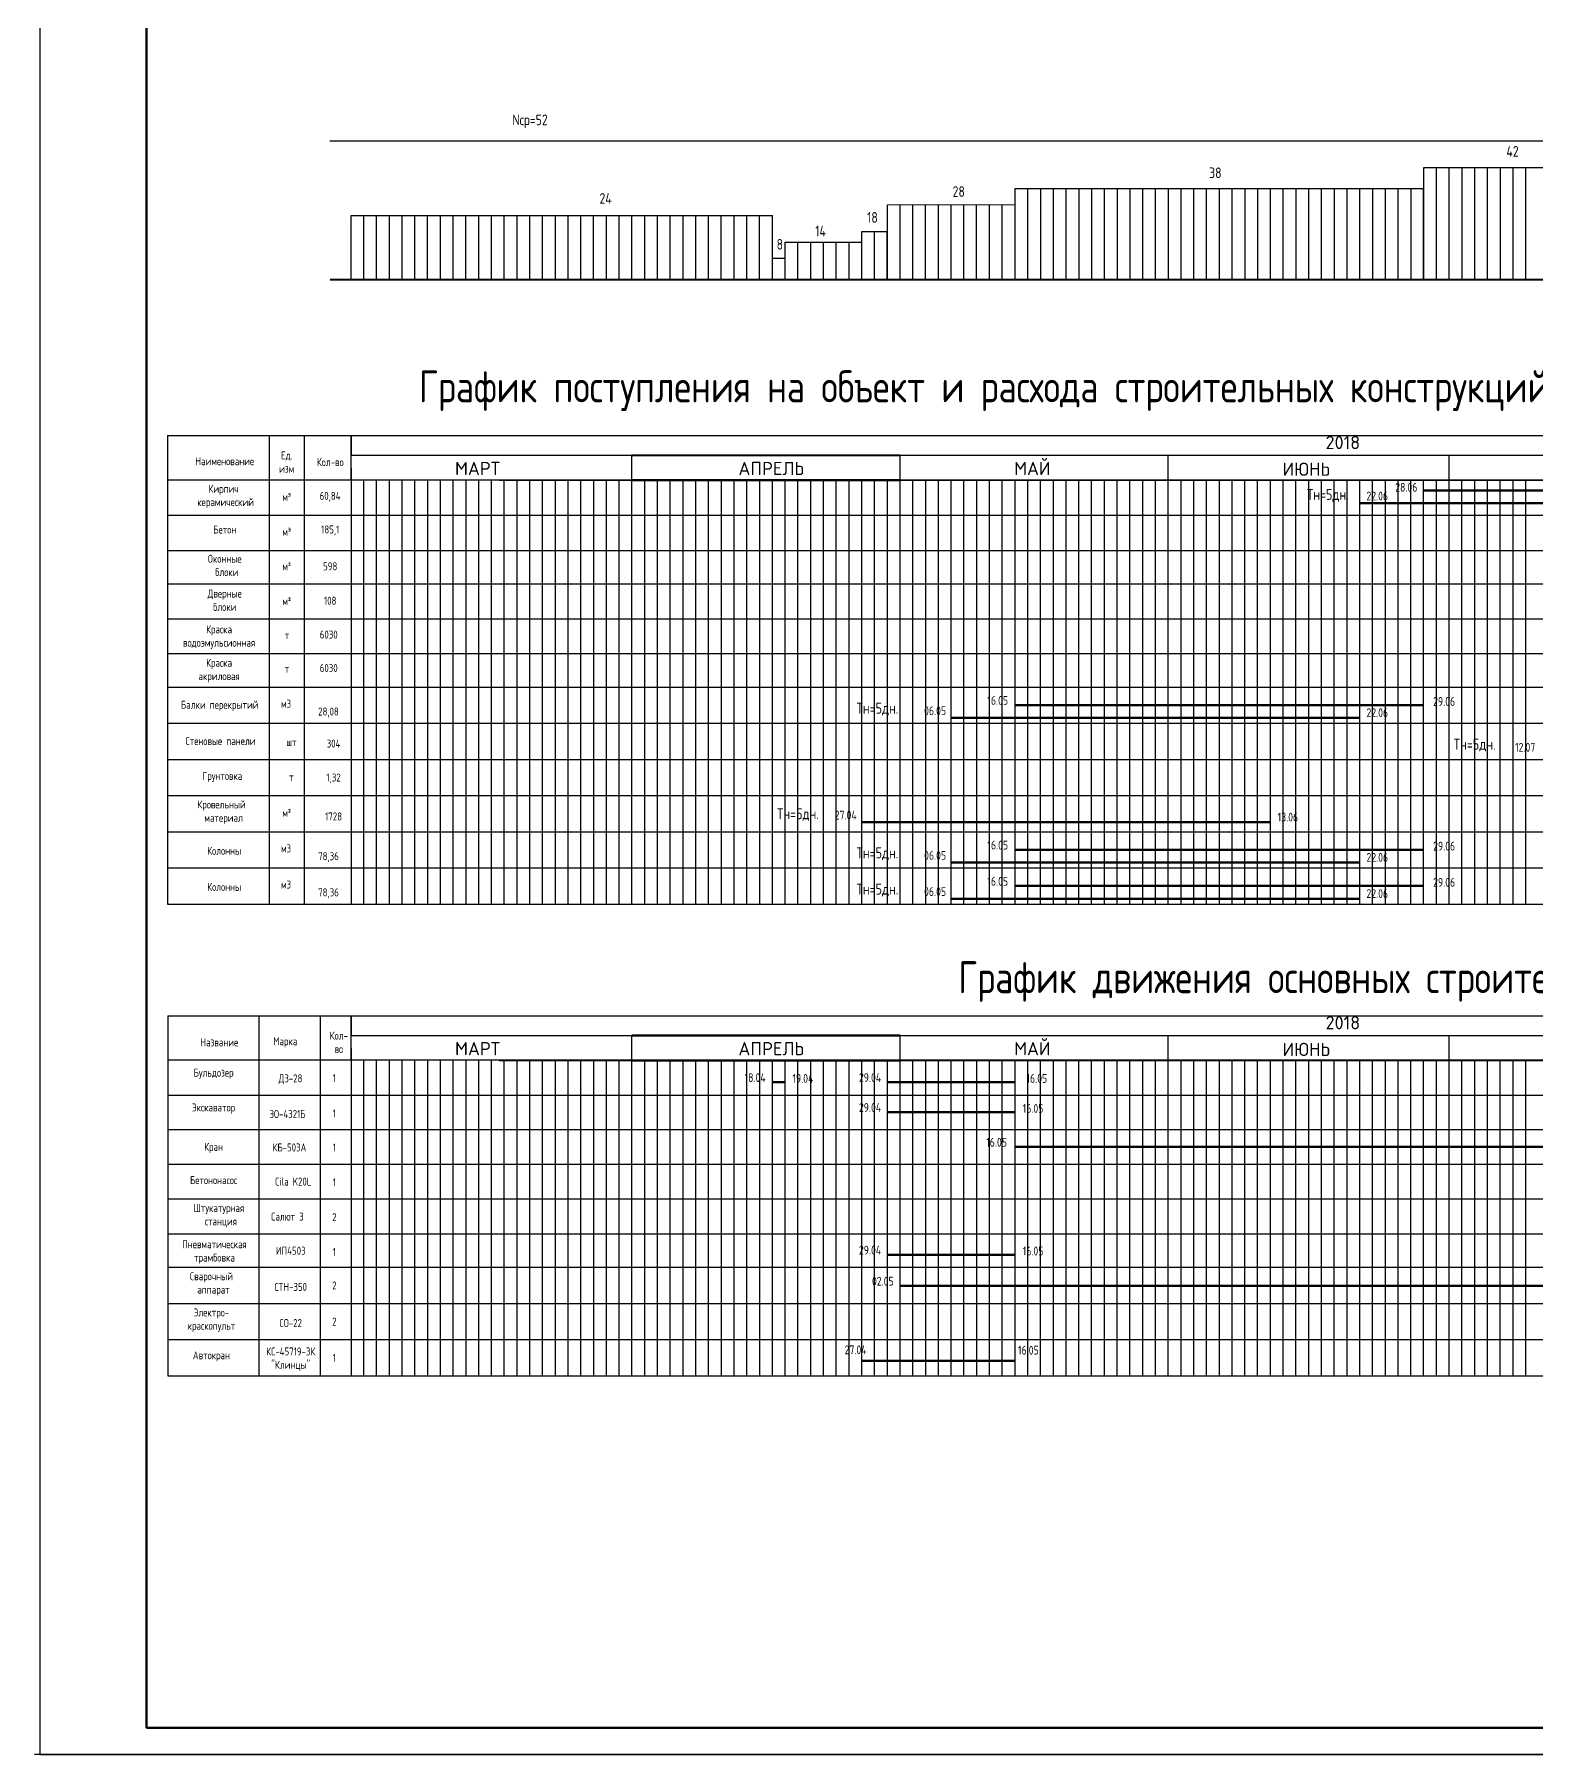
# Model space of a CAD drawing. Header units: millimetres. Extents: x -345369 to 252202, y 74562 to 424723.
# Drawn here: x -132426 to -104281, y 143737 to 175977 of the extents above; entities that cross this region are included whole.
import ezdxf

# ---------------------------------------------------------------- set-up
doc = ezdxf.new("R2010")
doc.units = ezdxf.units.MM
doc.linetypes.add('DASHED2', pattern=[9.525, 6.35, -3.175])
doc.linetypes.add('штриховая', pattern=[19.05, 12.7, -6.35])
doc.layers.add('05', color=7, linetype='Continuous', lineweight=50)
doc.layers.add('Штампы&Таблицы', color=1, linetype='Continuous', lineweight=70)
doc.layers.add('1STAIR2D', color=30, linetype='Continuous')
doc.layers.add('A0-08', color=101, linetype='Continuous')
doc.styles.add('ISOCPEUR', font='isocpeur.TTF', dxfattribs={"width": 0.8})

msp = doc.modelspace()

# ---------------------------------------------------------------- linework, layer by layer
at = {"lineweight": 30}
for p, q in [((-126891.998595, 173984.525219), (-49701.450431, 173984.525219)), ((-106394.786155, 171384.112846), (-106394.786155, 173484.112846)), ((-106394.786155, 173484.112846), (-103047.970279, 173484.112846)), ((-106394.786155, 171384.112846), (-106394.786155, 173184.112846)), ((-114050.166432, 173085.889616), (-106394.8294, 173086.982673)), ((-114050.166432, 171385.889616), (-114050.166432, 173085.889616)), ((-126493.965447, 171384.112846), (-126493.965447, 172584.112846)), ((-126493.965447, 172584.112846), (-118595.095121, 172584.112846)), ((-118595.095121, 171385.240675), (-118595.095121, 172584.112846)), ((-116445.161229, 172785.54765), (-114050.366329, 172785.889588)), ((-116445.161229, 171385.54765), (-116445.161229, 172785.54765)), ((-116445.161229, 171385.54765), (-116445.161229, 172485.54765)), ((-106394.786155, 171384.1132), (-106394.786155, 172784.1132)), ((-116920.762193, 171385.479742), (-116920.762193, 172285.479742)), ((-116920.762193, 172285.479742), (-116445.161229, 172285.479742)), ((-118359.044723, 172085.274379), (-116920.862142, 172085.479728)), ((-118359.044723, 171385.274379), (-118359.044723, 172085.274379)), ((-116920.762193, 171385.479742), (-116920.762193, 171985.479742)), ((-118595.095121, 171384.112846), (-118595.095121, 171784.112846)), ((-118595.095121, 171784.112846), (-118359.044723, 171784.112846)), ((-116920.762193, 171385.479742), (-116920.762193, 171685.479742)), ((-129930.798486, 168458.036028), (-126493.053022, 168458.036028)), ((-129930.798486, 168458.036028), (-129930.765949, 159677.597277)), ((-128026.038319, 168458.036028), (-128026.038319, 159677.597277)), ((-127373.523654, 168458.036028), (-127373.523654, 159677.597277)), ((-126493.053022, 167634.650159), (-126493.053022, 168458.036028)), ((-126493.053022, 167847.012518), (-126493.053022, 168287.164825)), ((-126493.053022, 167847.012518), (-126493.053022, 159677.597277)), ((-126493.053022, 167634.650159), (-126493.053022, 166771.020899)), ((-129930.792968, 166968.916334), (-49459.209723, 166969.245021)), ((-129930.790501, 166303.176962), (-49459.209723, 166303.505649)), ((-129930.788181, 165677.111708), (-49459.209723, 165677.440395)), ((-129930.785763, 165024.596527), (-49459.209723, 165024.894719)), ((-129930.783345, 164372.081861), (-49459.209723, 164372.380053)), ((-129930.783345, 164372.081861), (-49459.209723, 164372.380053)), ((-129930.781021, 163744.939555), (-49459.209723, 163745.237747)), ((-129930.778509, 163067.05253), (-49459.209723, 163067.350722)), ((-129930.778509, 163067.047498), (-49459.209723, 163067.047498)), ((-129930.775997, 162389.165504), (-49459.209723, 162389.463696)), ((-129930.775997, 162389.160473), (-49459.209723, 162389.160473)), ((-129930.775997, 162389.160473), (-49459.209723, 162389.160473)), ((-129930.773485, 161711.278479), (-49459.209723, 161711.576671)), ((-129930.773485, 161711.273447), (-49459.212235, 161711.571639)), ((-129930.773485, 161711.273447), (-49459.209723, 161711.273447)), ((-129930.773485, 161711.273447), (-49459.209723, 161711.273447)), ((-129930.773485, 161711.268416), (-49459.212235, 161711.268416)), ((-129930.773485, 161711.268416), (-49459.212235, 161711.268416)), ((-129930.770973, 161033.38139), (-75296.65036, 161033.38139)), ((-129930.770973, 161033.38139), (-49459.212235, 161033.38139)), ((-129930.768461, 160355.489334), (-75296.647848, 160355.489334)), ((-129930.768461, 160355.489334), (-49459.209723, 160355.489334)), ((-129930.765949, 159677.597277), (-75296.645336, 159677.597277)), ((-129930.765949, 159677.597277), (-49459.207211, 159677.597277)), ((-129924.10082, 157583.912903), (-126493.022997, 157583.912903)), ((-129924.10082, 157583.912903), (-129924.07582, 150837.14491)), ((-128220.142765, 157583.912903), (-128220.142765, 150837.149204)), ((-127073.027346, 157583.912903), (-127073.027346, 150837.152095)), ((-126493.022997, 156760.527035), (-126493.022997, 157583.912903)), ((-126493.022997, 156972.889393), (-126493.022997, 157413.0417)), ((-129924.097769, 156760.527036), (-49459.179699, 156760.527106)), ((-126493.022997, 156972.889393), (-126493.022997, 150837.153557)), ((-126493.022997, 156760.527035), (-126493.022997, 155896.897774)), ((-129924.095302, 156094.793236), (-49459.179699, 156095.121896)), ((-129924.092933, 155455.503276), (-49459.179699, 155455.831936)), ((-129924.090516, 154802.98861), (-49459.179699, 154803.31727)), ((-129924.088098, 154150.473427), (-49459.179699, 154150.771594)), ((-129924.08568, 153497.958761), (-49459.179699, 153498.256928)), ((-129924.08568, 153497.958761), (-49459.179699, 153498.256928)), ((-129924.083356, 152870.816455), (-49459.179699, 152871.114622)), ((-129924.080844, 152192.929073), (-49459.179699, 152193.131855)), ((-129924.080844, 152192.924373), (-75296.617824, 152192.924373)), ((-129924.080844, 151515.036992), (-49459.179699, 151515.239773)), ((-129924.080844, 151515.032292), (-75296.617824, 151515.032292)), ((-129924.078332, 150837.14491), (-49459.177187, 150837.347691)), ((-129924.078332, 150837.14021), (-75296.615312, 150837.14021))]:
    msp.add_line(p, q, dxfattribs=at)
at = {"linetype": 'штриховая', "lineweight": 40, "ltscale": 0.01}
msp.add_line((-126891.998595, 171384.112846), (-49701.450431, 171384.112846), dxfattribs=at)
at = {"linetype": 'Continuous'}
msp.add_line((-76971.296616, 171391.183871), (-126493.965447, 171384.112846), dxfattribs=at)
at = {"lineweight": 20}
msp.add_line((-118359.044723, 171384.112846), (-118359.044723, 171484.112846), dxfattribs=at)
at = {"lineweight": 50}
for p, q in [((-106397.267813, 167430.79835), (-90607.676082, 167430.79835)), ((-114052.805036, 163407.191941), (-106397.267813, 163407.191941)), ((-114052.807548, 160695.57494), (-106397.270325, 160695.57494)), ((-114052.807548, 160017.682883), (-106397.270325, 160017.682883)), ((-118598.280261, 156338.34276), (-118359.044723, 156338.34276)), ((-116445.160418, 156338.34276), (-114052.775011, 156338.34276)), ((-116445.160418, 155777.386597), (-114052.775011, 155777.386597)), ((-114052.805036, 155126.182362), (-87494.655127, 155126.182362)), ((-116445.130393, 153104.524378), (-114052.744987, 153104.524378)), ((-116205.894855, 152521.879477), (-101373.291487, 152521.879477)), ((-116923.60147, 151115.980664), (-114052.805036, 151115.980664))]:
    msp.add_line(p, q, dxfattribs=at)
at = {"linetype": 'DASHED2', "lineweight": 50}
for p, q in [((-107593.445504, 167189.915359), (-91803.899984, 167189.915359)), ((-115248.982727, 163166.30895), (-107593.445504, 163166.30895)), ((-116923.634006, 161209.594679), (-109268.096784, 161209.594679)), ((-115248.985239, 160454.691949), (-107593.448016, 160454.691949)), ((-115248.985239, 159776.799892), (-107593.448016, 159776.799892))]:
    msp.add_line(p, q, dxfattribs=at)
at = {"layer": '05', "lineweight": 30}
for p, q in [((-123056.058964, 168458.036028), (-104996.471843, 168458.036028)), ((-126493.053022, 168091.330868), (-121229.871182, 168091.330868)), ((-111181.978577, 168086.861724), (-105918.796737, 168091.330868)), ((-107114.974428, 167619.471813), (-105679.561199, 167619.471813)), ((-123056.02894, 157583.912903), (-104996.441819, 157583.912903)), ((-126493.022997, 157217.207744), (-121229.841157, 157217.207744)), ((-111181.948553, 157212.738599), (-105918.766713, 157217.207744)), ((-107114.944404, 156745.348688), (-105679.531174, 156745.348688))]:
    msp.add_line(p, q, dxfattribs=at)
at = {"layer": '05'}
for p, q in [((-121229.871182, 168091.330868), (-116205.924879, 168086.861724)), ((-121229.871182, 167619.471813), (-116205.924879, 167619.471813)), ((-121229.841157, 157217.207744), (-116205.894855, 157212.738599)), ((-121229.841157, 156745.348688), (-116205.894855, 156745.348688))]:
    msp.add_line(p, q, dxfattribs=at)
at = {"layer": '1STAIR2D'}
for p, q in [((-132326.352797, 203137.13897), (-132326.352797, 143737.13897)), ((-132326.352797, 143737.13897), (-48326.352797, 143737.13897))]:
    msp.add_line(p, q, dxfattribs=at)
at = {"layer": '1STAIR2D', "lineweight": 100}
for p, q in [((-130326.352797, 202637.13897), (-130326.352797, 144237.13897)), ((-130326.352797, 144237.13897), (-48826.352797, 144237.13897))]:
    msp.add_line(p, q, dxfattribs=at)
at = {"layer": 'A0-08', "color": 0, "lineweight": 25}
for p, q in [((-106155.393672, 171386.470318), (-106155.393672, 173484.112846)), ((-105916.158134, 171386.470318), (-105916.158134, 173484.112846)), ((-105676.922596, 171386.470318), (-105676.922596, 173484.112846)), ((-105437.687057, 171386.470318), (-105437.687057, 173484.112846)), ((-105198.451519, 171386.470318), (-105198.451519, 173484.112846)), ((-104959.215981, 171386.470318), (-104959.215981, 173484.112846)), ((-104719.980443, 171386.470318), (-104719.980443, 173484.112846)), ((-104480.744905, 171386.470318), (-104480.744905, 173484.112846)), ((-113810.930894, 171385.274249), (-113810.930894, 173085.923775)), ((-113571.695356, 171385.274249), (-113571.695356, 173085.957934)), ((-113332.459818, 171385.274249), (-113332.459818, 173085.992093)), ((-113093.22428, 171385.274249), (-113093.22428, 173086.026252)), ((-112853.988741, 171385.274249), (-112853.988741, 173086.060411)), ((-112614.753203, 171385.274249), (-112614.753203, 173086.09457)), ((-112375.517665, 171385.274249), (-112375.517665, 173086.128729)), ((-112136.282127, 171385.274249), (-112136.282127, 173086.162888)), ((-111897.046589, 171385.274249), (-111897.046589, 173086.197046)), ((-111657.81105, 171385.274249), (-111657.81105, 173086.231205)), ((-111418.575512, 171385.274249), (-111418.575512, 173086.265364)), ((-111179.339974, 171385.274249), (-111179.339974, 173086.299523)), ((-110940.104436, 171385.274249), (-110940.104436, 173086.333682)), ((-110700.868898, 171385.274249), (-110700.868898, 173086.367841)), ((-110463.901788, 171385.274249), (-110463.901788, 173086.401676)), ((-110222.397821, 171385.274249), (-110222.397821, 173086.436159)), ((-109983.162283, 171385.274249), (-109983.162283, 173086.470318)), ((-109743.926745, 171386.470318), (-109743.926745, 173086.504477)), ((-109504.691207, 171386.470318), (-109504.691207, 173086.538636)), ((-109265.455668, 171386.470318), (-109265.455668, 173086.572794)), ((-109026.22013, 171386.470318), (-109026.22013, 173086.606953)), ((-108786.984592, 171386.470318), (-108786.984592, 173086.641112)), ((-108547.749054, 171386.470318), (-108547.749054, 173086.675271)), ((-108308.513516, 171386.470318), (-108308.513516, 173086.70943)), ((-108069.277977, 171386.470318), (-108069.277977, 173086.743589)), ((-107830.042439, 171386.470318), (-107830.042439, 173086.777748)), ((-107590.806901, 171386.470318), (-107590.806901, 173086.811907)), ((-107351.571363, 171386.470318), (-107351.571363, 173086.846066)), ((-107112.335825, 171386.470318), (-107112.335825, 173086.880225)), ((-106873.100286, 171386.470318), (-106873.100286, 173086.914384)), ((-106633.864748, 171386.470318), (-106633.864748, 173086.948543)), ((-106396.897639, 171386.470318), (-106396.897639, 173086.982378)), ((-126254.729908, 171384.112846), (-126254.729908, 172584.112846)), ((-126015.49437, 171384.112846), (-126015.49437, 172584.112846)), ((-125776.258832, 171384.112846), (-125776.258832, 172584.112846)), ((-125537.023294, 171384.112846), (-125537.023294, 172584.112846)), ((-125297.787756, 171384.112846), (-125297.787756, 172584.112846)), ((-125058.552217, 171384.112846), (-125058.552217, 172584.112846)), ((-124819.316679, 171384.112846), (-124819.316679, 172584.112846)), ((-124580.081141, 171384.112846), (-124580.081141, 172584.112846)), ((-124340.845603, 171384.112846), (-124340.845603, 172584.112846)), ((-124101.610065, 171384.112846), (-124101.610065, 172584.112846)), ((-123862.374527, 171384.112846), (-123862.374527, 172584.112846)), ((-123623.138988, 171384.112846), (-123623.138988, 172584.112846)), ((-123383.90345, 171384.112846), (-123383.90345, 172584.112846)), ((-123144.667912, 171384.112846), (-123144.667912, 172584.112846)), ((-122907.700803, 171384.112846), (-122907.700803, 172584.112846)), ((-122666.196836, 171384.112846), (-122666.196836, 172584.112846)), ((-122426.961297, 171384.112846), (-122426.961297, 172584.112846)), ((-122187.725759, 171384.112846), (-122187.725759, 172584.112846)), ((-121948.490221, 171384.112846), (-121948.490221, 172584.112846)), ((-121709.254683, 171384.112846), (-121709.254683, 172584.112846)), ((-121470.019145, 171384.112846), (-121470.019145, 172584.112846)), ((-121230.783606, 171384.112846), (-121230.783606, 172584.112846)), ((-120991.548068, 171384.112846), (-120991.548068, 172584.112846)), ((-120752.31253, 171384.112846), (-120752.31253, 172584.112846)), ((-120513.076992, 171384.112846), (-120513.076992, 172584.112846)), ((-120273.841454, 171384.112846), (-120273.841454, 172584.112846)), ((-120034.605915, 171384.112846), (-120034.605915, 172584.112846)), ((-119795.370377, 171384.112846), (-119795.370377, 172584.112846)), ((-119556.134839, 171384.112846), (-119556.134839, 172584.112846)), ((-119316.899301, 171384.112846), (-119316.899301, 172584.112846)), ((-119077.663763, 171384.112846), (-119077.663763, 172584.112846)), ((-118840.696653, 171384.112846), (-118840.696653, 172584.112846)), ((-118599.192686, 171384.112846), (-118599.192686, 172584.112846)), ((-116206.837304, 171385.274249), (-116206.837304, 172785.581679)), ((-115967.601766, 171385.274249), (-115967.601766, 172785.615838)), ((-115728.366228, 171385.274249), (-115728.366228, 172785.649997)), ((-115489.13069, 171385.274249), (-115489.13069, 172785.684156)), ((-115249.895152, 171385.274249), (-115249.895152, 172785.718315)), ((-115010.659613, 171385.274249), (-115010.659613, 172785.752474)), ((-114773.692504, 171385.274249), (-114773.692504, 172785.786309)), ((-114532.188537, 171385.274249), (-114532.188537, 172785.820791)), ((-114292.952999, 171385.274249), (-114292.952999, 172785.85495)), ((-116685.308381, 171385.274249), (-116685.308381, 172285.479742)), ((-116446.072842, 171385.274249), (-116446.072842, 172285.479742)), ((-118120.72161, 171385.274249), (-118120.72161, 172085.308408)), ((-117881.486072, 171385.274249), (-117881.486072, 172085.342567)), ((-117642.250533, 171385.274249), (-117642.250533, 172085.376726)), ((-117403.014995, 171385.274249), (-117403.014995, 172085.410884)), ((-117163.779457, 171385.274249), (-117163.779457, 172085.445043)), ((-116924.543919, 171385.274249), (-116924.543919, 172085.479202)), ((-118359.957148, 171384.112846), (-118359.957148, 171784.112846)), ((-126253.817484, 159677.597277), (-126253.817484, 167619.471813)), ((-126014.581945, 159677.597277), (-126014.581945, 167619.471813)), ((-125775.346407, 159677.597277), (-125775.346407, 167619.471813)), ((-125536.110869, 159677.597277), (-125536.110869, 167619.471813)), ((-125296.875331, 159677.597277), (-125296.875331, 167619.471813)), ((-125057.639793, 159677.597277), (-125057.639793, 167619.471813)), ((-124818.404254, 159677.597277), (-124818.404254, 167619.471813)), ((-124579.168716, 159677.597277), (-124579.168716, 167619.471813)), ((-124339.933178, 159677.597277), (-124339.933178, 167619.471813)), ((-124100.69764, 159677.597277), (-124100.69764, 167619.471813)), ((-123861.462102, 159677.597277), (-123861.462102, 167619.471813)), ((-123622.226563, 159677.597277), (-123622.226563, 167619.471813)), ((-123382.991025, 159677.597277), (-123382.991025, 167619.471813)), ((-123143.755487, 159677.597277), (-123143.755487, 167619.471813)), ((-122904.519949, 159677.597277), (-122904.519949, 167619.471813)), ((-122665.284411, 159677.597277), (-122665.284411, 167619.471813)), ((-122426.048873, 159677.597277), (-122426.048873, 167619.471813)), ((-122186.813334, 159677.597277), (-122186.813334, 167619.471813)), ((-121947.577796, 159677.597277), (-121947.577796, 167619.471813)), ((-121708.342258, 159677.597277), (-121708.342258, 167619.471813)), ((-121708.342258, 159677.597277), (-121708.342258, 167619.471813)), ((-121469.10672, 159677.597277), (-121469.10672, 167619.471813)), ((-121469.10672, 159677.597277), (-121469.10672, 167619.471813)), ((-120990.635643, 159677.597277), (-120990.635643, 167619.471813)), ((-120751.400105, 159677.597277), (-120751.400105, 167619.471813)), ((-120512.164567, 159677.597277), (-120512.164567, 167619.471813)), ((-120272.929029, 159677.597277), (-120272.929029, 167619.471813)), ((-120033.693491, 159677.597277), (-120033.693491, 167619.471813)), ((-119794.457952, 159677.597277), (-119794.457952, 167619.471813)), ((-119555.222414, 159677.597277), (-119555.222414, 167619.471813)), ((-119315.986876, 159677.597277), (-119315.986876, 167619.471813)), ((-119076.751338, 159677.597277), (-119076.751338, 167619.471813)), ((-118837.5158, 159677.597277), (-118837.5158, 167619.471813)), ((-118598.280261, 159677.597277), (-118598.280261, 167619.471813)), ((-118359.044723, 159677.597277), (-118359.044723, 167619.471813)), ((-118119.809185, 159677.597277), (-118119.809185, 167619.471813)), ((-117880.573647, 159677.597277), (-117880.573647, 167619.471813)), ((-117641.338109, 159677.597277), (-117641.338109, 167619.471813)), ((-117402.10257, 159677.597277), (-117402.10257, 167619.471813)), ((-117162.867032, 159677.597277), (-117162.867032, 167619.471813)), ((-116923.631494, 159677.597277), (-116923.631494, 167619.471813)), ((-116684.395956, 159677.597277), (-116684.395956, 167619.471813)), ((-116445.160418, 159677.597277), (-116445.160418, 167619.471813)), ((-115966.689341, 159677.597277), (-115966.689341, 167619.471813)), ((-115727.453803, 159677.597277), (-115727.453803, 167619.471813)), ((-115488.218265, 159677.597277), (-115488.218265, 167619.471813)), ((-115248.982727, 159677.597277), (-115248.982727, 167619.471813)), ((-115009.747188, 159677.597277), (-115009.747188, 167619.471813)), ((-114770.51165, 159677.597277), (-114770.51165, 167619.471813)), ((-114531.276112, 159677.597277), (-114531.276112, 167619.471813)), ((-114292.040574, 159677.597277), (-114292.040574, 167619.471813)), ((-114052.805036, 159677.597277), (-114052.805036, 167619.471813)), ((-113813.569498, 159677.597277), (-113813.569498, 167619.471813)), ((-113574.333959, 159677.597277), (-113574.333959, 167619.471813)), ((-113335.098421, 159677.597277), (-113335.098421, 167619.471813)), ((-113095.862883, 159677.597277), (-113095.862883, 167619.471813)), ((-112856.627345, 159677.597277), (-112856.627345, 167619.471813)), ((-112617.391807, 159677.597277), (-112617.391807, 167619.471813)), ((-112378.156268, 159677.597277), (-112378.156268, 167619.471813)), ((-112138.92073, 159677.597277), (-112138.92073, 167619.471813)), ((-111899.685192, 159677.597277), (-111899.685192, 167619.471813)), ((-111660.449654, 159677.597277), (-111660.449654, 167619.471813)), ((-111421.214116, 159677.597277), (-111421.214116, 167619.471813)), ((-111421.214116, 159677.597277), (-111421.214116, 167619.471813)), ((-111421.214116, 159677.597277), (-111421.214116, 167619.471813)), ((-110942.743039, 159677.597277), (-110942.743039, 167619.471813)), ((-110703.507501, 159677.597277), (-110703.507501, 167619.471813)), ((-110464.271963, 159677.597277), (-110464.271963, 167619.471813)), ((-110225.036425, 159677.597277), (-110225.036425, 167619.471813)), ((-109985.800886, 159677.597277), (-109985.800886, 167619.471813)), ((-109746.565348, 159677.597277), (-109746.565348, 167619.471813)), ((-109507.32981, 159677.597277), (-109507.32981, 167619.471813)), ((-109268.094272, 159677.597277), (-109268.094272, 167619.471813)), ((-109028.858734, 159677.597277), (-109028.858734, 167619.471813)), ((-108789.623195, 159677.597277), (-108789.623195, 167619.471813)), ((-108550.387657, 159677.597277), (-108550.387657, 167619.471813)), ((-108311.152119, 159677.597277), (-108311.152119, 167619.471813)), ((-108071.916581, 159677.597277), (-108071.916581, 167619.471813)), ((-107832.681043, 159677.597277), (-107832.681043, 167619.471813)), ((-107593.445504, 159677.597277), (-107593.445504, 167619.471813)), ((-107354.209966, 159677.597277), (-107354.209966, 167619.471813)), ((-107114.974428, 159677.597277), (-107114.974428, 167619.471813)), ((-106875.73889, 159677.597277), (-106875.73889, 167619.471813)), ((-106636.503352, 159677.597277), (-106636.503352, 167619.471813)), ((-106397.267813, 159677.597277), (-106397.267813, 167619.471813)), ((-106158.032275, 159677.597277), (-106158.032275, 167619.471813)), ((-105679.561199, 159677.597277), (-105679.561199, 167619.471813)), ((-105440.325661, 159677.597277), (-105440.325661, 167619.471813)), ((-105201.090123, 159677.597277), (-105201.090123, 167619.471813)), ((-104961.854584, 159677.597277), (-104961.854584, 167619.471813)), ((-104722.619046, 159677.597277), (-104722.619046, 167619.471813)), ((-104483.383508, 159677.597277), (-104483.383508, 167619.471813)), ((-126253.787459, 150837.15416), (-126253.787459, 156745.348688)), ((-126014.551921, 150837.154762), (-126014.551921, 156745.348688)), ((-125775.316383, 150837.155365), (-125775.316383, 156745.348688)), ((-125536.080845, 150837.155968), (-125536.080845, 156745.348688)), ((-125296.845306, 150837.156571), (-125296.845306, 156745.348688)), ((-125057.609768, 150837.157174), (-125057.609768, 156745.348688)), ((-124818.37423, 150837.157777), (-124818.37423, 156745.348688)), ((-124579.138692, 150837.15838), (-124579.138692, 156745.348688)), ((-124339.903154, 150837.158983), (-124339.903154, 156745.348688)), ((-124100.667615, 150837.159586), (-124100.667615, 156745.348688)), ((-123861.432077, 150837.160189), (-123861.432077, 156745.348688)), ((-123622.196539, 150837.160791), (-123622.196539, 156745.348688)), ((-123382.961001, 150837.161394), (-123382.961001, 156745.348688)), ((-123143.725463, 150837.161997), (-123143.725463, 156745.348688)), ((-122904.489925, 150837.1626), (-122904.489925, 156745.348688)), ((-122665.254386, 150837.163203), (-122665.254386, 156745.348688)), ((-122426.018848, 150837.163806), (-122426.018848, 156745.348688)), ((-122186.78331, 150837.164409), (-122186.78331, 156745.348688)), ((-121947.547772, 150837.165012), (-121947.547772, 156745.348688)), ((-121708.312234, 150837.165615), (-121708.312234, 156745.348688)), ((-121708.312234, 150837.165615), (-121708.312234, 156745.348688)), ((-121469.076695, 150837.166218), (-121469.076695, 156745.348688)), ((-121469.076695, 150837.166218), (-121469.076695, 156745.348688)), ((-120990.605619, 150837.167423), (-120990.605619, 156745.348688)), ((-120751.370081, 150837.168026), (-120751.370081, 156745.348688)), ((-120512.134543, 150837.168629), (-120512.134543, 156745.348688)), ((-120272.899004, 150837.169232), (-120272.899004, 156745.348688)), ((-120033.663466, 150837.169835), (-120033.663466, 156745.348688)), ((-119794.427928, 150837.170438), (-119794.427928, 156745.348688)), ((-119555.19239, 150837.171041), (-119555.19239, 156745.348688)), ((-119315.956852, 150837.14021), (-119315.956852, 156745.348688)), ((-119076.721313, 150837.14021), (-119076.721313, 156745.348688)), ((-118837.485775, 150837.14021), (-118837.485775, 156745.348688)), ((-118598.250237, 150837.14021), (-118598.250237, 156745.348688)), ((-118359.014699, 150837.14021), (-118359.014699, 156745.348688)), ((-118119.779161, 150837.174658), (-118119.779161, 156745.348688)), ((-117880.543622, 150837.175261), (-117880.543622, 156745.348688)), ((-117641.308084, 150837.175864), (-117641.308084, 156745.348688)), ((-117402.072546, 150837.176467), (-117402.072546, 156745.348688)), ((-117162.837008, 150837.17707), (-117162.837008, 156745.348688)), ((-116923.60147, 150837.177673), (-116923.60147, 156745.348688)), ((-116684.365931, 150837.178276), (-116684.365931, 156745.348688)), ((-116445.130393, 150837.178879), (-116445.130393, 156745.348688)), ((-115966.659317, 150837.180084), (-115966.659317, 156745.348688)), ((-115727.423779, 150837.180687), (-115727.423779, 156745.348688)), ((-115488.18824, 150837.18129), (-115488.18824, 156745.348688)), ((-115248.952702, 150837.181893), (-115248.952702, 156745.348688)), ((-115009.717164, 150837.182496), (-115009.717164, 156745.348688)), ((-114770.481626, 150837.183099), (-114770.481626, 156745.348688)), ((-114531.246088, 150837.183702), (-114531.246088, 156745.348688)), ((-114292.01055, 150837.184305), (-114292.01055, 156745.348688)), ((-114052.775011, 150837.184908), (-114052.775011, 156745.348688)), ((-113813.539473, 150837.185511), (-113813.539473, 156745.348688)), ((-113574.303935, 150837.186113), (-113574.303935, 156745.348688)), ((-113335.068397, 150837.186716), (-113335.068397, 156745.348688)), ((-113095.832859, 150837.187319), (-113095.832859, 156745.348688)), ((-112856.59732, 150837.187922), (-112856.59732, 156745.348688)), ((-112617.361782, 150837.188525), (-112617.361782, 156745.348688)), ((-112378.126244, 150837.189128), (-112378.126244, 156745.348688)), ((-112138.890706, 150837.189731), (-112138.890706, 156745.348688)), ((-111899.655168, 150837.190334), (-111899.655168, 156745.348688)), ((-111660.419629, 150837.190937), (-111660.419629, 156745.348688)), ((-111421.184091, 150837.19154), (-111421.184091, 156745.348688)), ((-111421.184091, 150837.19154), (-111421.184091, 156745.348688)), ((-111421.184091, 150837.19154), (-111421.184091, 156745.348688)), ((-110942.713015, 150837.192745), (-110942.713015, 156745.348688)), ((-110703.477477, 150837.193348), (-110703.477477, 156745.348688)), ((-110464.241938, 150837.193951), (-110464.241938, 156745.348688)), ((-110225.0064, 150837.194554), (-110225.0064, 156745.348688)), ((-109985.770862, 150837.195157), (-109985.770862, 156745.348688)), ((-109746.535324, 150837.19576), (-109746.535324, 156745.348688)), ((-109507.299786, 150837.196363), (-109507.299786, 156745.348688)), ((-109268.064247, 150837.196966), (-109268.064247, 156745.348688)), ((-109028.828709, 150837.197569), (-109028.828709, 156745.348688)), ((-108789.593171, 150837.198171), (-108789.593171, 156745.348688)), ((-108550.357633, 150837.198774), (-108550.357633, 156745.348688)), ((-108311.122095, 150837.199377), (-108311.122095, 156745.348688)), ((-108071.886556, 150837.19998), (-108071.886556, 156745.348688)), ((-107832.651018, 150837.200583), (-107832.651018, 156745.348688)), ((-107593.41548, 150837.201186), (-107593.41548, 156745.348688)), ((-107354.179942, 150837.201789), (-107354.179942, 156745.348688)), ((-107114.944404, 150837.202392), (-107114.944404, 156745.348688)), ((-106875.708865, 150837.202995), (-106875.708865, 156745.348688)), ((-106636.473327, 150837.203598), (-106636.473327, 156745.348688)), ((-106397.237789, 150837.2042), (-106397.237789, 156745.348688)), ((-106158.002251, 150837.204803), (-106158.002251, 156745.348688)), ((-105679.531174, 150837.206009), (-105679.531174, 156745.348688)), ((-105440.295636, 150837.206612), (-105440.295636, 156745.348688)), ((-105201.060098, 150837.207215), (-105201.060098, 156745.348688)), ((-104961.82456, 150837.207818), (-104961.82456, 156745.348688)), ((-104722.589022, 150837.208421), (-104722.589022, 156745.348688)), ((-104483.353484, 150837.209024), (-104483.353484, 156745.348688))]:
    msp.add_line(p, q, dxfattribs=at)
at = {"layer": 'A0-08', "color": 0, "lineweight": 30}
for p, q in [((-126493.053022, 168458.036028), (-126412.243349, 168458.036028)), ((-126493.053022, 168458.036028), (-126493.053022, 168091.330868)), ((-126412.243349, 168458.036028), (-89748.91865, 168458.036028)), ((-126412.243349, 168458.036028), (-89748.91865, 168458.036028)), ((-123056.058964, 168458.036028), (-49459.209723, 168458.036028)), ((-119010.121779, 168458.036028), (-75296.647848, 168458.036028)), ((-126493.053022, 168091.330868), (-91429.86988, 168091.330868)), ((-126493.053022, 168091.330868), (-91429.86988, 168091.330868)), ((-123855.664503, 168091.330868), (-49459.209723, 168109.470619)), ((-123855.664503, 168091.330868), (-75296.647848, 168103.170793)), ((-121229.871182, 159677.597277), (-121229.871182, 168091.330868)), ((-116205.924879, 159677.597277), (-116205.924879, 168086.861724)), ((-111181.978577, 159677.597277), (-111181.978577, 168086.861724)), ((-105918.796737, 159677.597277), (-105918.796737, 168086.861724)), ((-129930.795418, 167630.168281), (-89748.91865, 167630.181019)), ((-126493.053022, 167630.181019), (-89748.91865, 167630.181019)), ((-123716.927599, 167619.471813), (-85664.840601, 167619.471813)), ((-123716.927599, 167619.471813), (-85664.840601, 167619.471813)), ((-122777.059346, 167619.471813), (-85105.304914, 167619.471813)), ((-122777.059346, 167619.471813), (-85105.304914, 167619.471813)), ((-121229.871182, 159677.597277), (-121229.871182, 167619.471813)), ((-118326.296099, 167619.471813), (-85105.304914, 167619.471813)), ((-118326.296099, 167619.471813), (-85105.304914, 167619.471813)), ((-116205.924879, 159677.597277), (-116205.924879, 167619.471813)), ((-113302.349797, 167619.471813), (-85105.304914, 167619.471813)), ((-113302.349797, 167619.471813), (-49459.209723, 167619.471813)), ((-111181.978577, 159677.597277), (-111181.978577, 167619.471813)), ((-105918.796737, 159677.597277), (-105918.796737, 167619.471813)), ((-126493.022997, 157583.912903), (-126412.213325, 157583.912903)), ((-126493.022997, 157583.912903), (-126493.022997, 157217.207744)), ((-126412.213325, 157583.912903), (-89748.888625, 157583.912903)), ((-126412.213325, 157583.912903), (-89748.888625, 157583.912903)), ((-123056.02894, 157583.912903), (-49459.179699, 157583.912903)), ((-119010.091755, 157583.912903), (-49459.179699, 157583.912903)), ((-126493.022997, 157217.207744), (-91429.839856, 157217.207744)), ((-126493.022997, 157217.207744), (-91429.839856, 157217.207744)), ((-123855.634478, 157217.207744), (-49459.179699, 157235.347494)), ((-123855.634478, 157217.207744), (-49459.179699, 157235.347494)), ((-121229.841157, 150837.166821), (-121229.841157, 157217.207744)), ((-116205.894855, 150837.179481), (-116205.894855, 157212.738599)), ((-111181.948553, 150837.192142), (-111181.948553, 157212.738599)), ((-105918.766713, 150837.205406), (-105918.766713, 157212.738599)), ((-126493.022997, 156756.057894), (-89748.888625, 156756.057894)), ((-126493.022997, 156756.057894), (-89748.888625, 156756.057894)), ((-123716.897575, 156745.348688), (-85664.810576, 156745.348688)), ((-123716.897575, 156745.348688), (-85664.810576, 156745.348688)), ((-122777.029322, 156745.348688), (-85105.27489, 156745.348688)), ((-122777.029322, 156745.348688), (-85105.27489, 156745.348688)), ((-121229.841157, 150837.166821), (-121229.841157, 156745.348688)), ((-118326.266075, 156745.348688), (-85105.27489, 156745.348688)), ((-118326.266075, 156745.348688), (-85105.27489, 156745.348688)), ((-116205.894855, 150837.179481), (-116205.894855, 156745.348688)), ((-113302.319773, 156745.348688), (-85105.27489, 156745.348688)), ((-113302.319773, 156745.348688), (-49459.179699, 156745.348688)), ((-111181.948553, 150837.192142), (-111181.948553, 156745.348688)), ((-105918.766713, 150837.205406), (-105918.766713, 156745.348688))]:
    msp.add_line(p, q, dxfattribs=at)
at = {"layer": 'Штампы&Таблицы', "lineweight": 25}
msp.add_line((-48326.338093, 143737.157252), (-132426.338093, 143737.157252), dxfattribs=at)

# ---------------------------------------------------------------- texts
at = {"lineweight": 25, "style": 'ISOCPEUR'}
for s, p in [('2018', (-108235.599321, 168203.98485)), ('МАЙ', (-114071.656075, 167718.20396)), ('МАРТ', (-124546.497521, 167718.20396)), ('АПРЕЛЬ', (-119235.034334, 167718.079085)), ('ИЮНЬ', (-109040.730472, 167703.923623)), ('2018', (-108235.569296, 157329.861725)), ('МАРТ', (-124546.467497, 156844.080835)), ('АПРЕЛЬ', (-119235.00431, 156843.95596)), ('МАЙ', (-114071.626051, 156844.080835)), ('ИЮНЬ', (-109040.700447, 156829.800498))]:
    msp.add_text(s, height=247.4037, dxfattribs=at).set_placement(p)
at = {"lineweight": 35, "char_height": 600, "style": 'ISOCPEUR'}
for s, insert, width, attachment_point in [('График поступления на объект и расхода строительных конструкций,материалов и оборудованя', (-125222.028186, 169680.414025), 39701.80356851, 1), ('График движения основных строительных машин и механизмов', (-105272.516068, 158225.891416), 24679.99633529, 5)]:
    msp.add_mtext(s, dxfattribs=dict(at, insert=insert, width=width, attachment_point=attachment_point))
at = {"attachment_point": 5, "style": 'ISOCPEUR'}
for s, insert, char_height, width in [('{\\C256;Наименование}', (-128860.205061, 167977.655495), 150, 3262.57332951), ('{\\C256;Ед.\\Pизм}', (-127699.780986, 167960.907492), 150, 652.5146659), ('{\\C256;Кол-во}', (-126884.137654, 167960.907492), 150, 978.77199885), ('{\\C256;м³}', (-127699.780986, 167308.392827), 150, 652.5146659), ('60,84', (-126887.044044, 167310.842347), 150, 978.77199885), ('22.06', (-107266.457531, 167325.077867), 164.9358, 1020.03182622), ('28.06', (-106721.994703, 167489.116422), 164.9358, 1020.03182622), ('{\\C256;Бетон}', (-128860.205061, 166697.088963), 150, 3262.57332951), ('{\\C256;м³}', (-127699.780986, 166655.878161), 150, 652.5146659), ('185,1', (-126884.137654, 166680.34096), 150, 978.77199885), ('Оконные\\P блоки', (-128860.205061, 166024.61858), 150, 3262.57332951), ('{\\C256;м²}', (-127699.780986, 166007.870577), 150, 652.5146659), ('598', (-126884.137654, 166007.870577), 150, 978.77199885), ('Дверные \\Pблоки', (-128860.205061, 165372.103914), 150, 3262.57332951), ('{\\C256;м²}', (-127699.780986, 165355.354675), 150, 652.5146659), ('108', (-126884.137654, 165363.129738), 150, 978.77199885), ('Краска \\Pводоэмульсионная', (-128965.839709, 164681.592284), 150, 3262.57332951), ('т', (-127692.421688, 164717.289447), 150, 652.5146659), ('Краска \\Pакриловая', (-128965.837385, 164054.449978), 150, 3262.57332951), ('т', (-127692.419364, 164090.14714), 150, 652.5146659), ('Балки перекрытий', (-128953.988555, 163392.560164), 150, 3262.57332951), ('м3', (-127712.012945, 163432.849249), 150, 652.5146659), ('16.05', (-114377.531925, 163494.359012), 164.9358, 1020.03182622), ('29.06', (-106013.248917, 163474.780167), 164.9358, 1020.03182622), ('28,08', (-126916.424444, 163268.640146), 150, 978.77199885), ('06.05', (-115551.265298, 163301.471458), 164.9358, 1020.03182622), ('22.06', (-107265.860829, 163263.744692), 164.9358, 1020.03182622), ('Стеновые панели', (-128939.618911, 162733.689558), 150, 3262.57332951), ('шт', (-127611.008319, 162712.126878), 150, 805.57366161), ('304', (-126821.526739, 162686.467568), 150, 978.77199885), ('12.07', (-104494.917432, 162616.409139), 164.9358, 1020.03182622), ('Грунтовка', (-128903.342817, 162059.368668), 150, 3262.57332951), ('т', (-127611.008319, 162057.158496), 150, 805.57366161), ('1,32', (-126821.526739, 162031.499186), 150, 978.77199885), ('Кровельный\\P материал', (-128919.486084, 161398.720517), 150, 3262.57332951), ('{\\C256;м²}', (-127699.800978, 161388.213605), 150, 652.5146659), ('1728', (-126821.529251, 161319.988141), 150, 978.77199885), ('27.04', (-117225.916577, 161344.757187), 164.9358, 1020.03182622), ('13.06', (-108940.512108, 161307.030421), 164.9358, 1020.03182622), ('Колонны', (-128870.2384, 160677.023387), 150, 3262.57332951), ('м3', (-127711.985432, 160721.296116), 150, 652.5146659), ('78,36', (-126916.396932, 160557.087013), 150, 978.77199885), ('06.05', (-115551.26781, 160589.854457), 164.9358, 1020.03182622), ('16.05', (-114377.534437, 160782.742011), 164.9358, 1020.03182622), ('22.06', (-107265.863341, 160552.127691), 164.9358, 1020.03182622), ('29.06', (-106013.251429, 160763.163166), 164.9358, 1020.03182622), ('Колонны', (-128870.235888, 159999.13133), 150, 3262.57332951), ('м3', (-127711.985432, 160043.404059), 150, 652.5146659), ('78,36', (-126916.396932, 159879.194956), 150, 978.77199885), ('06.05', (-115551.26781, 159911.9624), 164.9358, 1020.03182622), ('16.05', (-114377.534437, 160104.849954), 164.9358, 1020.03182622), ('22.06', (-107265.863341, 159874.235634), 164.9358, 1020.03182622), ('29.06', (-106013.251429, 160085.271109), 164.9358, 1020.03182622), ('Название', (-128961.560767, 157086.784367), 150, 3262.57332951), ('Марка', (-127725.542012, 157086.784367), 150, 652.5146659), ('Кол-\\Pво', (-126722.205239, 157086.784367), 150, 978.77199885), ('{\\C256;Бульдозер}', (-129069.852953, 156497.849166), 150, 2610.05866361), ('ДЗ-28', (-127628.530999, 156395.675192), 150, 1305.0293318), ('{\\C256;1}', (-126805.362403, 156415.737429), 150, 978.77199885), ('18.04', (-118923.007151, 156425.509831), 164.9358, 1020.03182622), ('19.04', (-118027.981196, 156409.408561), 164.9358, 1020.03182622), ('29.04', (-116769.887307, 156425.509831), 164.9358, 1020.03182622), ('16.05', (-113644.362191, 156409.408561), 164.9358, 1020.03182622), ('{\\C256;Экскаватор}', (-129069.845066, 155845.3345), 150, 2610.05866361), ('ЭО-4321Б', (-127685.064925, 155743.160526), 150, 1305.0293318), ('{\\C256;1}', (-126805.362403, 155754.486784), 150, 978.77199885), ('29.04', (-116769.887307, 155864.553668), 164.9358, 1020.03182622), ('16.05', (-113715.777688, 155848.452398), 164.9358, 1020.03182622), ('Кран ', (-129069.862941, 155107.384233), 150, 2610.05866361), ('КБ-503А', (-127649.088335, 155115.889839), 150, 2610.05866361), ('{\\C256;1}', (-126805.362403, 155115.196824), 150, 978.77199885), ('16.05', (-114398.727534, 155213.349432), 164.9358, 1020.03182622), ('{\\C256;Бетононасос}', (-129069.865676, 154503.590754), 150, 2610.05866361), ('{\\C256;Cila K20L}', (-127577.373052, 154476.177672), 150, 1305.0293318), ('{\\C256;1}', (-126805.359737, 154462.682159), 150, 978.77199885), ('Штукатурная\\P станция', (-128970.29398, 153836.56413), 150, 2610.05866361), ('Салют 3', (-127687.13919, 153820.307411), 150, 1305.0293318), ('2', (-126805.362403, 153810.165675), 150, 978.77199885), ('Пневматическая \\Pтрамбовка', (-129053.119327, 153156.627843), 150, 3262.57332951), ('ИП4503', (-127623.560346, 153180.742803), 150, 805.57366161), ('{\\C256;1}', (-126805.362403, 153157.651009), 150, 978.77199885), ('29.04', (-116769.857283, 153191.691449), 164.9358, 1020.03182622), ('16.05', (-113715.747664, 153175.59018), 164.9358, 1020.03182622), ('Сварочный\\P аппарат', (-129109.525526, 152556.280401), 150, 3262.57332951), ('СТН-350', (-127623.557834, 152502.855777), 150, 805.57366161), ('2', (-126805.360079, 152530.508703), 150, 978.77199885), ('02.05', (-116530.621745, 152609.046548), 164.9358, 1020.03182622), ('Электро-\\Pкраскопульт', (-129109.523014, 151878.388319), 150, 3262.57332951), ('СО-22', (-127623.556126, 151824.966376), 150, 805.57366161), ('2', (-126805.360079, 151852.617942), 150, 978.77199885), ('Автокран', (-129109.523014, 151200.496238), 150, 3262.57332951), ('КС-45719-3К\\P"Клинцы"', (-127623.556126, 151147.074294), 150, 805.57366161), ('1', (-126805.360079, 151174.72586), 150, 978.77199885), ('27.04', (-117040.90469, 151323.532593), 164.9358, 1020.03182622), ('16.05', (-113804.051645, 151316.254672), 164.9358, 1020.03182622)]:
    msp.add_mtext(s, dxfattribs=dict(at, insert=insert, char_height=char_height, width=width))
at = {"color": 85, "true_color": 0x58ba48, "insert": (-128881.850774, 167316.648689), "char_height": 150, "width": 3262.57332951, "attachment_point": 5, "style": 'ISOCPEUR'}
msp.add_mtext('{\\C256;Кирпич\\P керамический }', dxfattribs=at)
at = {"color": 18, "true_color": 0x000000, "char_height": 206.16975, "width": 1237.0185, "attachment_point": 5, "style": 'ISOCPEUR'}
for insert in [(-108191.263495, 167338.450297), (-116630.044967, 163331.755267), (-105440.325661, 162657.309788), (-118119.811697, 161354.277175), (-116630.047479, 160620.138265), (-116630.047479, 159942.246208)]:
    msp.add_mtext('{\\C256;Тн=5дн.}', dxfattribs=dict(at, insert=insert))
at = {"lineweight": 20, "char_height": 150, "width": 4778.05988927, "attachment_point": 5, "style": 'ISOCPEUR'}
for insert in [(-126912.257787, 164728.476297), (-126912.255463, 164101.33399)]:
    msp.add_mtext('6030', dxfattribs=dict(at, insert=insert))
at = {"layer": 'A0-08', "color": 0, "lineweight": -2, "char_height": 200, "width": 4561.24336117, "attachment_point": 1, "style": 'ISOCPEUR'}
for s, insert in [('Nср=52', (-123472.268654, 174475.100139)), ('42', (-104846.027361, 173884.897875)), ('38', (-110417.001075, 173482.721021)), ('28', (-115223.084737, 173131.87393)), ('24', (-121838.777078, 173001.751473)), ('18', (-116824.834314, 172646.651142)), ('14', (-117797.580585, 172391.536099)), ('8', (-118520.778726, 172142.968528))]:
    msp.add_mtext(s, dxfattribs=dict(at, insert=insert))

doc.saveas('drawing.dxf')
